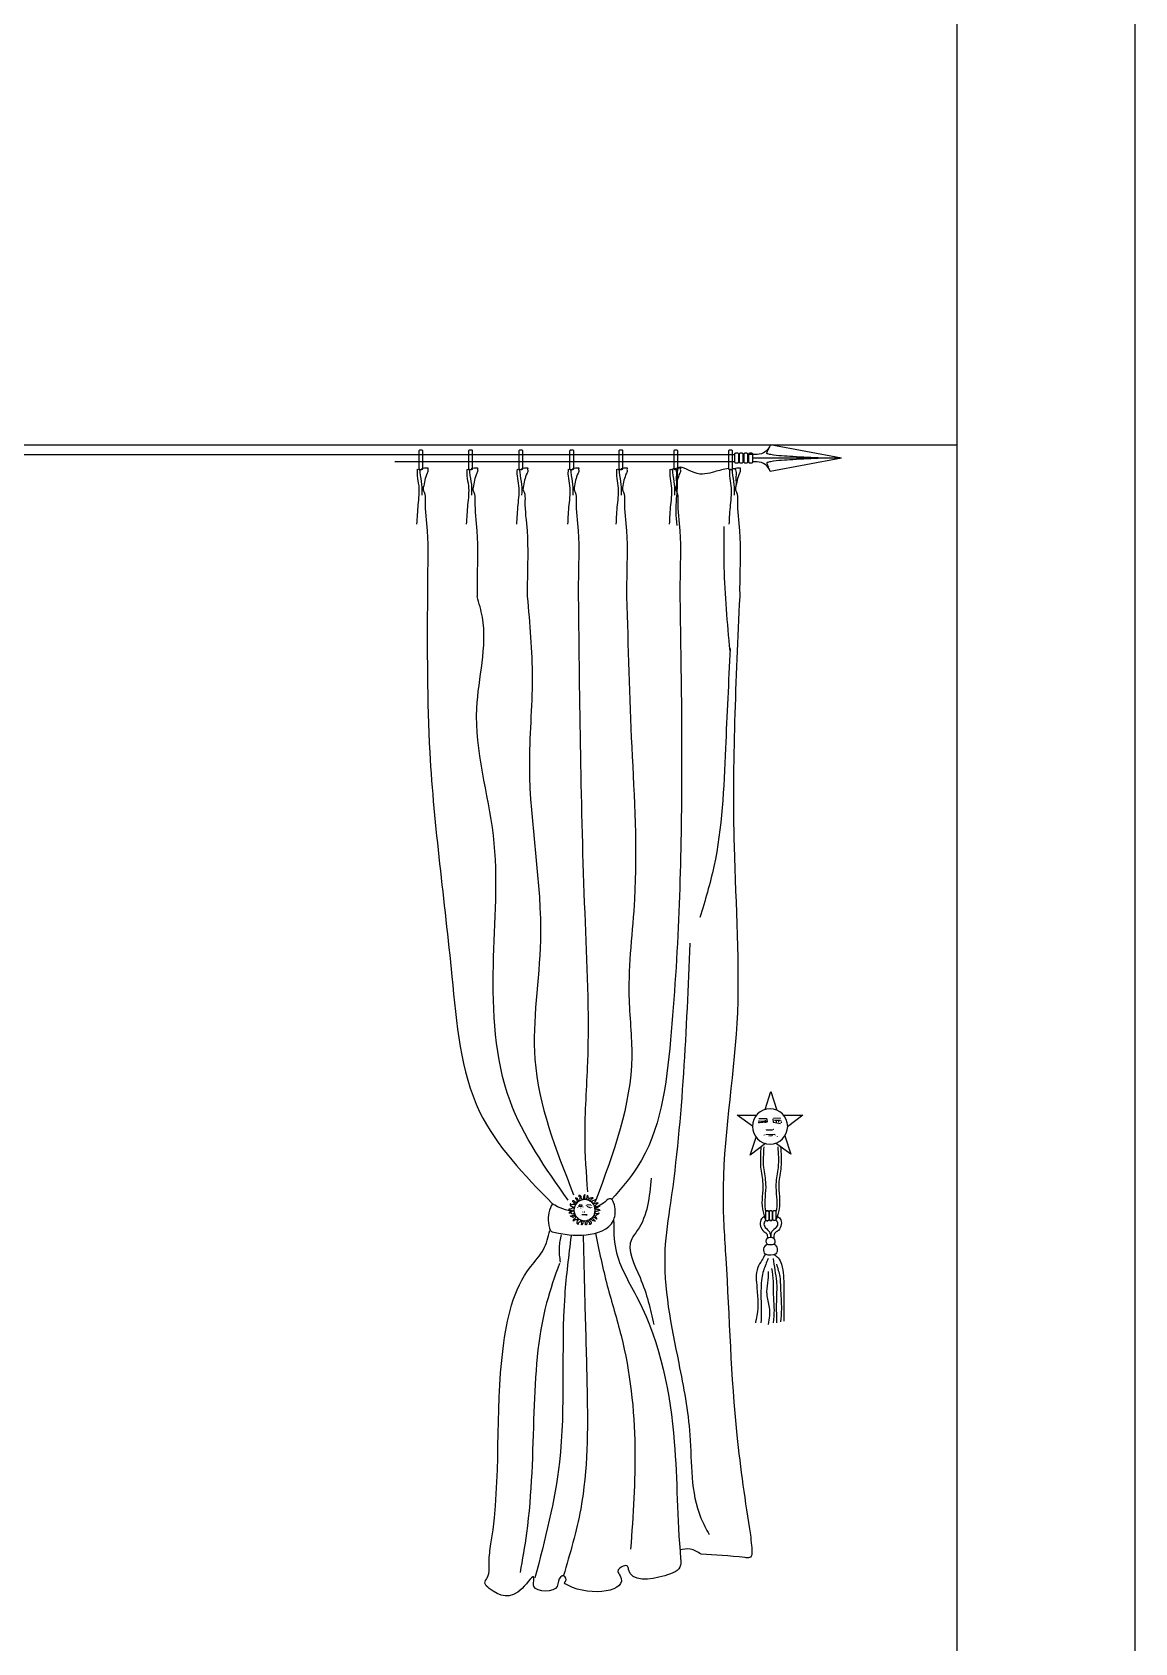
# Model space of a CAD drawing. Header units: inches. Extents: x 9.8 to 52.3, y 14.9 to 39.7.
# Drawn here: x 28.755 to 30.845, y 17.926 to 20.98 of the extents above; entities that cross this region are included whole.
import ezdxf

# ---------------------------------------------------------------- set-up
doc = ezdxf.new("R2010")
doc.units = ezdxf.units.IN
doc.header["$MEASUREMENT"] = 0
doc.layers.add('4', color=4, linetype='Continuous')
doc.layers.add('kadrbm', color=4, linetype='Continuous')

# ---------------------------------------------------------------- blocks, each defined once
blk = doc.blocks.new('kadrbm')
at = {"layer": 'kadrbm', "color": 4}
blk.add_lwpolyline([(0, 0), (0, 24.7972), (21, 24.7972), (21, 0), (0, 0)], close=True, dxfattribs=at)
blk.add_lwpolyline([(20.6631, 0.3257), (20.6631, 24.4603), (0.3369, 24.4603), (0.3369, 0.3257), (20.6631, 0.3257)], dxfattribs=at)

msp = doc.modelspace()

# ---------------------------------------------------------------- linework, layer by layer
at = {"layer": '4'}
msp.add_line((10.1824, 20.1977), (30.5086, 20.1977), dxfattribs=at)
at = {"layer": '4', "extrusion": (7.4983e-33, 1.22461e-16, -1)}
for p, q in [((27.9628, 20.1796), (30.0868, 20.1796)), ((30.0868, 20.1657), (29.443, 20.1657)), ((30.0954, 20.1657), (30.0947, 20.1657)), ((30.1042, 20.1657), (30.1032, 20.1657)), ((30.1294, 20.1796), (30.112, 20.1796)), ((30.1135, 20.1657), (30.112, 20.1657)), ((30.1325, 18.92), (30.1325, 18.9195)), ((30.1477, 18.9195), (30.1325, 18.92)), ((30.1325, 18.9148), (30.1325, 18.9158)), ((30.1325, 18.9158), (30.1482, 18.9153)), ((30.1482, 18.9132), (30.1325, 18.9122)), ((30.1325, 18.9122), (30.1325, 18.9132)), ((30.1335, 18.9116), (30.1335, 18.9122)), ((30.1346, 18.9163), (30.1346, 18.9169)), ((30.1367, 18.921), (30.1367, 18.9205)), ((30.1382, 18.9153), (30.1382, 18.9132)), ((30.1424, 18.9205), (30.1424, 18.921)), ((30.1445, 18.9174), (30.1445, 18.9169)), ((30.145, 18.9132), (30.145, 18.9122)), ((30.1466, 18.9195), (30.1466, 18.92)), ((30.1477, 18.9195), (30.1487, 18.9137)), ((30.1592, 18.9195), (30.1597, 18.9137)), ((30.1602, 18.9132), (30.1738, 18.9111)), ((30.1738, 18.921), (30.1608, 18.9205)), ((30.1738, 18.9169), (30.1623, 18.9169)), ((30.1644, 18.9216), (30.1644, 18.921)), ((30.1665, 18.9132), (30.1665, 18.9153)), ((30.1702, 18.921), (30.1702, 18.9216)), ((30.1702, 18.9153), (30.1702, 18.9132)), ((30.1738, 18.9205), (30.1738, 18.921)), ((30.1759, 18.9148), (30.1759, 18.9158)), ((30.1759, 18.9122), (30.1759, 18.9132)), ((30.1421, 18.8883), (30.1421, 18.8881)), ((30.1426, 18.8886), (30.1423, 18.8886)), ((30.1431, 18.8894), (30.1431, 18.8891)), ((30.163, 18.8901), (30.146, 18.8897)), ((30.1465, 18.8997), (30.1464, 18.8997)), ((30.147, 18.8995), (30.147, 18.8989)), ((30.1473, 18.8989), (30.1473, 18.8985)), ((30.1588, 18.8982), (30.1475, 18.8985)), ((30.1509, 18.8873), (30.1509, 18.8875)), ((30.1578, 18.8878), (30.1516, 18.8868)), ((30.1524, 18.8982), (30.1524, 18.8984)), ((30.1524, 18.8904), (30.1524, 18.8901)), ((30.1544, 18.8896), (30.1544, 18.8892)), ((30.1565, 18.8873), (30.1565, 18.8871)), ((30.1575, 18.8982), (30.1575, 18.8984)), ((30.1584, 18.8886), (30.1584, 18.8884)), ((30.1601, 18.8995), (30.1601, 18.8989)), ((30.1602, 18.9002), (30.1604, 18.9002)), ((30.1624, 18.8901), (30.1624, 18.8899)), ((30.164, 18.8894), (30.164, 18.8891)), ((30.1674, 18.886), (30.1676, 18.886)), ((30.1676, 18.886), (30.1676, 18.8857)), ((29.791, 18.7539), (29.7979, 18.7539)), ((29.7913, 18.7561), (29.7913, 18.7557)), ((29.7976, 18.7561), (29.7922, 18.7564)), ((29.7957, 18.7561), (29.7957, 18.7564)), ((29.7976, 18.7557), (29.7976, 18.7561)), ((29.7994, 18.7526), (29.7994, 18.752)), ((29.8057, 18.7554), (29.8057, 18.7551)), ((29.8145, 18.7564), (29.8067, 18.7561)), ((29.807, 18.7532), (29.807, 18.7529)), ((29.8145, 18.7504), (29.8073, 18.7535)), ((29.8089, 18.7567), (29.8089, 18.7564)), ((29.8104, 18.7529), (29.8104, 18.7532)), ((29.8155, 18.7554), (29.8155, 18.7561)), ((29.7894, 18.7517), (29.7894, 18.752)), ((29.7948, 18.7361), (29.7948, 18.736)), ((29.795, 18.7507), (29.795, 18.7504)), ((29.8076, 18.7377), (29.7974, 18.7378)), ((29.7986, 18.7431), (29.7986, 18.7429)), ((29.801, 18.7428), (29.801, 18.7427)), ((29.8027, 18.7426), (29.8019, 18.7426)), ((29.8021, 18.7374), (29.8021, 18.7375)), ((29.8032, 18.743), (29.8032, 18.7428)), ((29.8052, 18.7368), (29.8052, 18.7367)), ((29.8086, 18.7374), (29.8086, 18.7372)), ((29.8161, 18.7517), (29.8161, 18.752))]:
    msp.add_line(p, q, dxfattribs=at)
at = {"layer": '4', "extrusion": (0, 0, -1)}
for points in [[(-30.2895, 20.1726), (-30.1545, 20.1977, 0.327549), (-30.1294, 20.1796)], [(-30.2895, 20.1726), (-30.1545, 20.1475, -0.327549), (-30.1294, 20.1656), (-30.1213, 20.1656)]]:
    msp.add_lwpolyline(points, format="xyb", dxfattribs=at)
for points in [[(-29.4961, 20.1857, -0.414214), (-29.4941, 20.1877), (-29.4903, 20.1877, -0.414214), (-29.4883, 20.1857), (-29.4883, 20.1533, -0.414214), (-29.4903, 20.1513), (-29.4941, 20.1513, -0.414214), (-29.4961, 20.1533)], [(-29.5903, 20.1857, -0.414214), (-29.5883, 20.1877), (-29.5845, 20.1877, -0.414214), (-29.5825, 20.1857), (-29.5825, 20.1533, -0.414214), (-29.5845, 20.1513), (-29.5883, 20.1513, -0.414214), (-29.5903, 20.1533)], [(-29.6854, 20.1857, -0.414214), (-29.6834, 20.1877), (-29.6796, 20.1877, -0.414214), (-29.6776, 20.1857), (-29.6776, 20.1533, -0.414214), (-29.6796, 20.1513), (-29.6834, 20.1513, -0.414214), (-29.6854, 20.1533)], [(-29.782, 20.1857, -0.414214), (-29.78, 20.1877), (-29.7762, 20.1877, -0.414214), (-29.7742, 20.1857), (-29.7742, 20.1533, -0.414214), (-29.7762, 20.1513), (-29.78, 20.1513, -0.414214), (-29.782, 20.1533)], [(-29.8753, 20.1857, -0.414214), (-29.8733, 20.1877), (-29.8695, 20.1877, -0.414214), (-29.8675, 20.1857), (-29.8675, 20.1533, -0.414214), (-29.8695, 20.1513), (-29.8733, 20.1513, -0.414214), (-29.8753, 20.1533)], [(-29.9792, 20.1857, -0.414214), (-29.9772, 20.1877), (-29.9734, 20.1877, -0.414214), (-29.9714, 20.1857), (-29.9714, 20.1533, -0.414214), (-29.9734, 20.1513), (-29.9772, 20.1513, -0.414214), (-29.9792, 20.1533)], [(-30.083, 20.1857, -0.414214), (-30.081, 20.1877), (-30.0772, 20.1877, -0.414214), (-30.0752, 20.1857), (-30.0752, 20.1533, -0.414214), (-30.0772, 20.1513), (-30.081, 20.1513, -0.414214), (-30.083, 20.1533)], [(-30.0927, 20.1818), (-30.0888, 20.1818, -0.414214), (-30.0868, 20.1798), (-30.0868, 20.1657, -0.414214), (-30.0888, 20.1637), (-30.0927, 20.1637, -0.414214), (-30.0947, 20.1657), (-30.0947, 20.1798, -0.414214)], [(-30.1012, 20.1818), (-30.0974, 20.1818, -0.414214), (-30.0954, 20.1798), (-30.0954, 20.1657, -0.414214), (-30.0974, 20.1637), (-30.1012, 20.1637, -0.414214), (-30.1032, 20.1657), (-30.1032, 20.1798, -0.414214)], [(-30.11, 20.1818), (-30.1062, 20.1818, -0.414214), (-30.1042, 20.1798), (-30.1042, 20.1657, -0.414214), (-30.1062, 20.1637), (-30.11, 20.1637, -0.414214), (-30.112, 20.1657), (-30.112, 20.1798, -0.414214)], [(-30.1193, 20.1818), (-30.1155, 20.1818, -0.414214), (-30.1135, 20.1798), (-30.1135, 20.1657, -0.414214), (-30.1155, 20.1637), (-30.1193, 20.1637, -0.414214), (-30.1213, 20.1657), (-30.1213, 20.1798, -0.414214)], [(-30.1521, 18.729), (-30.1521, 18.7424, -0.414214), (-30.1497, 18.7448), (-30.1477, 18.7448, -0.414214), (-30.1453, 18.7424), (-30.1453, 18.729, -0.414214), (-30.1477, 18.7266), (-30.1497, 18.7266, -0.414214)], [(-30.1522, 18.7293), (-30.1522, 18.7428, -0.414214), (-30.1498, 18.7452), (-30.1479, 18.7452, -0.414214), (-30.1455, 18.7428), (-30.1455, 18.7293, -0.414214), (-30.1479, 18.7269), (-30.1498, 18.7269, -0.414214)], [(-30.1587, 18.7297), (-30.1587, 18.7431, -0.414214), (-30.1563, 18.7455), (-30.1544, 18.7455, -0.414214), (-30.152, 18.7431), (-30.152, 18.7297, -0.414214), (-30.1544, 18.7273), (-30.1563, 18.7273, -0.414214)], [(-30.1589, 18.7292), (-30.1589, 18.7426, -0.414214), (-30.1565, 18.745), (-30.1546, 18.745, -0.414214), (-30.1522, 18.7426), (-30.1522, 18.7292, -0.414214), (-30.1546, 18.7268), (-30.1565, 18.7268, -0.414214)], [(-30.1658, 18.7297), (-30.1658, 18.7431, -0.414214), (-30.1634, 18.7455), (-30.1614, 18.7455, -0.414214), (-30.159, 18.7431), (-30.159, 18.7297, -0.414214), (-30.1614, 18.7273), (-30.1634, 18.7273, -0.414214)]]:
    msp.add_lwpolyline(points, format="xyb", close=True, dxfattribs=at)
for points in [[(-30.2895, 20.1726), (-30.1213, 20.1726)], [(-30.1446, 18.9375), (-30.1555, 18.9713)], [(-30.1555, 18.9713), (-30.1667, 18.9363)], [(-30.1205, 18.9057), (-30.0916, 18.9268), (-30.1282, 18.9268)], [(-30.1797, 18.9268), (-30.2163, 18.9268), (-30.1874, 18.9049)], [(-30.1455, 18.873), (-30.1166, 18.851), (-30.1275, 18.8848)], [(-30.1822, 18.8875), (-30.1934, 18.8525), (-30.1645, 18.8736)]]:
    msp.add_lwpolyline(points, dxfattribs=at)
at = {"layer": '4', "extrusion": (7.4983e-33, 1.22461e-16, -1)}
for centre, radius in [((-30.154, 18.9054), 0.0335), ((-29.8025, 18.7466), 0.0201)]:
    msp.add_circle(centre, radius, dxfattribs=at)
for centre, radius, start, end in [((-29.7889, 18.8284), 0.0843, 274.2938, 304.3105), ((-29.7889, 18.8284), 0.0843, 226.4562, 246.7539), ((-30.155, 18.6873), 0.00828, 321.4833, 218.5182), ((-30.155, 18.6712), 0.0127, 318.532, 59.8427), ((-30.1545, 18.6838), 0.0228, 241.9574, 293.2263), ((-30.155, 18.6712), 0.0127, 120.6575, 216.6517)]:
    msp.add_arc(centre, radius, start, end, dxfattribs=at)
at = {"layer": '4'}
for points in [[(30.2521, 20.1726), (30.197, 20.1755), (30.1556, 20.1793), (30.15, 20.1806), (30.1481, 20.1817), (30.1483, 20.1841), (30.1516, 20.1895)], [(30.0752, 20.1533), (30.049, 20.1469), (30.0101, 20.1451), (29.9792, 20.1528), (29.9781, 20.1469), (29.9781, 20.1348), (29.9764, 20.0959), (29.9755, 20.0709), (29.9772, 20.045)], [(30.2521, 20.1726), (30.197, 20.1697), (30.1556, 20.1659), (30.15, 20.1646), (30.1481, 20.1635), (30.1483, 20.1611), (30.1516, 20.1557)], [(29.4852, 20.1513), (29.4852, 20.1389), (29.488, 20.1203), (29.4866, 20.0842), (29.4841, 20.0474)], [(29.4852, 20.1513), (29.489, 20.1513), (29.4904, 20.1462), (29.4936, 20.1228), (29.494, 20.1024)], [(29.4934, 20.1532), (29.4992, 20.1543), (29.5024, 20.1543), (29.5059, 20.1536), (29.5052, 20.1526), (29.5055, 20.1501), (29.5041, 20.1441), (29.4968, 20.1168), (29.4964, 20.1137), (29.4985, 20.108), (29.5003, 20.0916), (29.5041, 20.0348), (29.5045, 19.9344), (29.5045, 19.9103)], [(29.5794, 20.1513), (29.5794, 20.1389), (29.5822, 20.1203), (29.5808, 20.0842), (29.5783, 20.0474)], [(29.5794, 20.1513), (29.5832, 20.1513), (29.5846, 20.1462), (29.5878, 20.1228), (29.5882, 20.1024)], [(29.5876, 20.1532), (29.5934, 20.1543), (29.5966, 20.1543), (29.6001, 20.1536), (29.5994, 20.1526), (29.5997, 20.1501), (29.5983, 20.1441), (29.591, 20.1168), (29.5906, 20.1137), (29.5927, 20.108), (29.5945, 20.0916), (29.5983, 20.0348), (29.5987, 19.9344), (29.5987, 19.9103)], [(29.6744, 20.1513), (29.6745, 20.1389), (29.6773, 20.1203), (29.6759, 20.0842), (29.6734, 20.0474)], [(29.6744, 20.1513), (29.6783, 20.1513), (29.6797, 20.1462), (29.6829, 20.1228), (29.6832, 20.1024)], [(29.6827, 20.1532), (29.6885, 20.1543), (29.6916, 20.1543), (29.6951, 20.1536), (29.6944, 20.1526), (29.6948, 20.1501), (29.6934, 20.1441), (29.686, 20.1168), (29.6857, 20.1137), (29.6878, 20.108), (29.6895, 20.0916), (29.6934, 20.0348), (29.6938, 19.9344), (29.6938, 19.9103)], [(29.7712, 20.1513), (29.7712, 20.1389), (29.7741, 20.1203), (29.7727, 20.0842), (29.7702, 20.0474)], [(29.7712, 20.1513), (29.7751, 20.1513), (29.7765, 20.1462), (29.7797, 20.1228), (29.78, 20.1024)], [(29.7795, 20.1532), (29.7853, 20.1543), (29.7884, 20.1543), (29.7919, 20.1536), (29.7912, 20.1526), (29.7916, 20.1501), (29.7902, 20.1441), (29.7828, 20.1168), (29.7825, 20.1137), (29.7846, 20.108), (29.7863, 20.0916), (29.7902, 20.0348), (29.7906, 19.9344), (29.7906, 19.9103)], [(29.8629, 20.1513), (29.8629, 20.1389), (29.8657, 20.1203), (29.8643, 20.0842), (29.8618, 20.0474)], [(29.8628, 20.1513), (29.8667, 20.1513), (29.8681, 20.1462), (29.8713, 20.1228), (29.8716, 20.1024)], [(29.8711, 20.1532), (29.8769, 20.1543), (29.88, 20.1543), (29.8836, 20.1536), (29.8829, 20.1526), (29.8832, 20.1501), (29.8818, 20.1441), (29.8744, 20.1168), (29.8741, 20.1137), (29.8762, 20.108), (29.8779, 20.0916), (29.8818, 20.0348), (29.8822, 19.9344), (29.8822, 19.9103)], [(29.964, 20.1513), (29.964, 20.1389), (29.9668, 20.1203), (29.9654, 20.0842), (29.9629, 20.0474)], [(29.9639, 20.1513), (29.9678, 20.1513), (29.9692, 20.1462), (29.9724, 20.1228), (29.9727, 20.1024)], [(29.9692, 20.1519), (29.9724, 20.1533), (29.9766, 20.1455), (29.9759, 20.1354), (29.9766, 20.1249), (29.9755, 20.1168)], [(29.9722, 20.1532), (29.978, 20.1543), (29.9812, 20.1543), (29.9847, 20.1536), (29.984, 20.1526), (29.9843, 20.1501), (29.9829, 20.1441), (29.9755, 20.1168), (29.9752, 20.1137), (29.9773, 20.108), (29.9791, 20.0916), (29.9829, 20.0348), (29.9833, 19.9344), (29.9833, 19.9103)], [(30.0772, 20.1513), (30.0772, 20.1389), (30.08, 20.1203), (30.0786, 20.0842), (30.0761, 20.0474)], [(30.0772, 20.1513), (30.081, 20.1513), (30.0825, 20.1462), (30.0856, 20.1228), (30.086, 20.1024)], [(30.0824, 20.1519), (30.0856, 20.1533), (30.0898, 20.1455), (30.0891, 20.1354), (30.0898, 20.1249), (30.0888, 20.1168)], [(30.0854, 20.1532), (30.0912, 20.1543), (30.0944, 20.1543), (30.0979, 20.1536), (30.0972, 20.1526), (30.0975, 20.1501), (30.0961, 20.1441), (30.0888, 20.1168), (30.0884, 20.1137), (30.0905, 20.108), (30.0923, 20.0916), (30.0961, 20.0348), (30.0965, 19.9344), (30.0965, 19.9103)], [(30.0666, 20.0433), (30.0666, 19.9658), (30.0777, 19.8071)], [(29.5045, 19.9103), (29.5091, 19.6143), (29.551, 19.1899), (29.6035, 18.9331), (29.7414, 18.7588)], [(29.7713, 18.7654), (29.6611, 18.9541), (29.6297, 19.2108), (29.6297, 19.4571), (29.5982, 19.6982), (29.6087, 19.8711), (29.5987, 19.9103)], [(29.6938, 19.9103), (29.7031, 19.7558), (29.6978, 19.5881), (29.7188, 19.258), (29.7083, 19.0327), (29.7817, 18.7759)], [(29.7906, 19.9103), (29.8027, 19.3104), (29.808, 19.0274), (29.8027, 18.886), (29.808, 18.7811)], [(29.8822, 19.9103), (29.8919, 19.6248), (29.8971, 19.3366), (29.8866, 19.1532), (29.8919, 19.0379), (29.8237, 18.7654)], [(29.9833, 19.9103), (29.9863, 19.5514), (29.9653, 19.0694), (29.9024, 18.8283), (29.8538, 18.767)], [(30.0784, 19.8116), (30.0696, 19.6225), (30.0476, 19.3983), (30.0212, 19.3015)], [(30.002, 19.2528), (29.9653, 18.7602), (29.9548, 18.6711), (29.981, 18.4563), (30.002, 18.32), (30.023, 18.1628), (30.0387, 18.1314)], [(29.9286, 18.8073), (29.9024, 18.7078), (29.8919, 18.6921), (29.9076, 18.6187), (29.9338, 18.5296)], [(29.7414, 18.7588), (29.7376, 18.7508), (29.736, 18.7125), (29.7398, 18.7061), (29.7419, 18.7055), (29.8053, 18.6997), (29.857, 18.7268), (29.8586, 18.7311), (29.8576, 18.7609), (29.8522, 18.7679), (29.8469, 18.7673)], [(29.8576, 18.7283), (29.8616, 18.6719), (29.904, 18.5772), (29.9725, 18.3072), (29.9846, 18.0856), (29.9846, 18.0735), (29.9544, 18.0533), (29.8858, 18.0654), (29.8838, 18.0715), (29.8757, 18.0715), (29.8657, 18.0614), (29.8697, 18.0533), (29.7709, 18.0352), (29.7648, 18.0413), (29.7669, 18.0433), (29.7628, 18.0533), (29.7528, 18.0433), (29.7507, 18.0332), (29.7064, 18.0332), (29.7064, 18.0473), (29.7064, 18.0493), (29.6842, 18.0292), (29.6217, 18.0292), (29.6136, 18.0392), (29.6177, 18.0493), (29.6217, 18.0836), (29.6257, 18.1178), (29.6479, 18.4845), (29.7003, 18.6396), (29.7245, 18.6719), (29.7366, 18.7081)], [(30.1457, 18.7355), (30.1381, 18.7303), (30.1406, 18.7081), (30.1477, 18.7017), (30.1489, 18.693)], [(30.165, 18.7283), (30.1684, 18.722), (30.1657, 18.7141), (30.1575, 18.706), (30.1553, 18.6953)], [(30.1658, 18.7359), (30.1732, 18.7304), (30.1699, 18.7083), (30.1626, 18.7022), (30.1612, 18.6935)], [(29.7769, 18.698), (29.7648, 18.5852), (29.7548, 18.2689), (29.7084, 18.0493)], [(29.7568, 18.6477), (29.7548, 18.6759), (29.7588, 18.7001)], [(29.7998, 18.6993), (29.8032, 18.559), (29.8072, 18.4059), (29.7951, 18.1803), (29.7624, 18.0535)], [(29.8231, 18.7028), (29.8455, 18.6034), (29.8717, 18.5087), (29.8979, 18.2971), (29.8898, 18.1037)], [(30.1446, 18.6624), (30.1385, 18.6516), (30.1308, 18.6377), (30.1292, 18.5992), (30.1277, 18.5392), (30.1262, 18.533)], [(30.1616, 18.6624), (30.1693, 18.6562), (30.1755, 18.6439), (30.1801, 18.6008), (30.1801, 18.5361)], [(29.7548, 18.6457), (29.7306, 18.5711), (29.7064, 18.3636), (29.6923, 18.1339), (29.6802, 18.0594)], [(30.1508, 18.6547), (30.1416, 18.6316), (30.1385, 18.6177), (30.1369, 18.5792), (30.1369, 18.533)], [(30.157, 18.6362), (30.1601, 18.6116), (30.1601, 18.59), (30.1616, 18.5577), (30.1601, 18.533)], [(30.1601, 18.6547), (30.1631, 18.6331), (30.1662, 18.6116), (30.1662, 18.5792), (30.1662, 18.533)], [(30.1662, 18.6439), (30.1724, 18.6208), (30.1739, 18.5992), (30.1755, 18.5592), (30.1739, 18.5346)], [(30.1508, 18.63), (30.1493, 18.6085), (30.1477, 18.5869), (30.1524, 18.5623), (30.1508, 18.5299)], [(30.0235, 18.0941), (30.0028, 18.1037), (29.9832, 18.1022)]]:
    msp.add_spline(points, degree=3, dxfattribs=at)
for points, knots in [([(30.0965, 19.9103), (30.0892, 19.7523), (30.0766, 19.4826), (30.1058, 19.1018), (30.0572, 18.8426), (30.0759, 18.5819), (30.0813, 18.3676), (30.1069, 18.1937), (30.1169, 18.1308)], [0, 0, 0, 0, 474.222372, 809.631559, 1140.799191, 1256.201205, 1592.224717, 1783.240328, 1783.240328, 1783.240328, 1783.240328]), ([(30.1369, 18.8675), (30.136, 18.8544), (30.1342, 18.8306), (30.1437, 18.7916), (30.1351, 18.7569), (30.1434, 18.735), (30.1455, 18.7281)], [0, 0, 0, 0, 65.216018, 118.485042, 198.314487, 234.09531, 234.09531, 234.09531, 234.09531]), ([(30.1423, 18.8668), (30.1414, 18.8537), (30.1396, 18.8299), (30.1491, 18.7909), (30.142, 18.7622), (30.1456, 18.7453), (30.1459, 18.744)], [0, 0, 0, 0, 65.216018, 118.485042, 198.314487, 205.297597, 205.297597, 205.297597, 205.297597]), ([(30.1687, 18.8668), (30.1696, 18.8537), (30.1714, 18.8299), (30.1619, 18.7909), (30.169, 18.7622), (30.1655, 18.7454), (30.1652, 18.7442)], [0, 0, 0, 0, 65.216018, 118.485042, 198.314487, 205.033627, 205.033627, 205.033627, 205.033627]), ([(30.1741, 18.8675), (30.175, 18.8544), (30.1768, 18.8306), (30.1673, 18.7916), (30.1758, 18.7571), (30.1677, 18.7353), (30.1657, 18.7286)], [0, 0, 0, 0, 65.216018, 118.485042, 198.314487, 233.263315, 233.263315, 233.263315, 233.263315]), ([(29.8222, 18.7544), (29.8227, 18.7553), (29.8237, 18.7568), (29.8253, 18.7585), (29.8297, 18.7609), (29.8264, 18.7602), (29.824, 18.76), (29.8214, 18.759), (29.818, 18.7563), (29.8212, 18.7626), (29.8237, 18.7635), (29.8246, 18.7688), (29.8223, 18.7652), (29.8195, 18.7654), (29.8174, 18.7637), (29.8151, 18.7623), (29.8128, 18.7643), (29.8151, 18.7669), (29.8162, 18.7691), (29.8198, 18.7689), (29.8169, 18.7703), (29.815, 18.7688), (29.8108, 18.7698), (29.8106, 18.7654), (29.8086, 18.7664), (29.8099, 18.7681), (29.8094, 18.7708), (29.809, 18.773), (29.8074, 18.7756), (29.8073, 18.7719), (29.8066, 18.7702), (29.8061, 18.7675), (29.8028, 18.7663), (29.8035, 18.7716), (29.8027, 18.774), (29.8044, 18.7771), (29.8009, 18.7743), (29.8006, 18.7716), (29.8, 18.7687), (29.7999, 18.7667), (29.7981, 18.7658), (29.797, 18.7677), (29.7959, 18.7696), (29.7966, 18.7722), (29.7949, 18.774), (29.7932, 18.7742), (29.7918, 18.7746), (29.7907, 18.7733), (29.7925, 18.773), (29.7935, 18.7713), (29.7933, 18.7688), (29.7929, 18.7668), (29.7936, 18.7652), (29.7926, 18.7645), (29.7911, 18.7651), (29.7895, 18.767), (29.7887, 18.77), (29.7845, 18.7697), (29.786, 18.7676), (29.788, 18.7665), (29.788, 18.7637), (29.7883, 18.762), (29.7882, 18.76), (29.7855, 18.7607), (29.7842, 18.7628), (29.7822, 18.7643), (29.7788, 18.7645), (29.7796, 18.7628), (29.7818, 18.7632), (29.7818, 18.7592), (29.7845, 18.759), (29.7853, 18.7575), (29.7838, 18.7563), (29.7814, 18.7582), (29.7789, 18.7564), (29.7766, 18.7569), (29.7752, 18.7597), (29.7751, 18.7575), (29.7751, 18.7558), (29.7774, 18.7538), (29.7798, 18.7527), (29.7835, 18.7525), (29.7825, 18.75), (29.7802, 18.7512), (29.7778, 18.7499), (29.776, 18.7478), (29.7721, 18.7492), (29.7734, 18.747), (29.7752, 18.7457), (29.7779, 18.7462), (29.7803, 18.7465), (29.781, 18.7461)], [2.361413, 2.361413, 2.361413, 2.361413, 6.985416, 11.536861, 17.159934, 18.845169, 24.643917, 30.620421, 33.300635, 41.473782, 46.874424, 51.92577, 55.803953, 60.026922, 65.258216, 69.253083, 71.785606, 77.446345, 82.175292, 85.310004, 87.441334, 92.497045, 98.339627, 103.628348, 105.017723, 106.300188, 112.2722, 117.770044, 119.819037, 122.996076, 128.600942, 132.760103, 134.796194, 143.401942, 147.68807, 150.700328, 154.274163, 160.686492, 166.950537, 168.164749, 170.828911, 173.861026, 177.488443, 182.018965, 185.560291, 188.50815, 190.414813, 192.275262, 193.87376, 197.259279, 201.307288, 206.069656, 207.753436, 208.944714, 211.141944, 215.019823, 221.429515, 225.309174, 227.22937, 231.609093, 236.465942, 239.333283, 241.528719, 244.161174, 249.722758, 253.890888, 258.239949, 259.305037, 261.270276, 267.481255, 271.776675, 273.05914, 274.406747, 279.698508, 284.611606, 287.626033, 291.331955, 293.015735, 295.645857, 300.870402, 306.003611, 311.013445, 312.827154, 315.93462, 320.984306, 325.35857, 329.886892, 332.017071, 334.733559, 340.930213, 345.119744, 345.119744, 345.119744, 345.119744]), ([(29.8222, 18.7544), (29.8232, 18.7541), (29.8249, 18.7536), (29.8272, 18.7535), (29.832, 18.7546), (29.8292, 18.7529), (29.8272, 18.7515), (29.8247, 18.7504), (29.8203, 18.7502), (29.8269, 18.7477), (29.8294, 18.7487), (29.8337, 18.7453), (29.8295, 18.7465), (29.8276, 18.7445), (29.8249, 18.7444), (29.8223, 18.7438), (29.8219, 18.7408), (29.8253, 18.7404), (29.8276, 18.7395), (29.8301, 18.7421), (29.8289, 18.7391), (29.8265, 18.7389), (29.8241, 18.7354), (29.821, 18.7385), (29.8201, 18.7364), (29.8222, 18.736), (29.8237, 18.7337), (29.8248, 18.7318), (29.8255, 18.7288), (29.8229, 18.7314), (29.8212, 18.7322), (29.8191, 18.7339), (29.8158, 18.7326), (29.8199, 18.7291), (29.8209, 18.7268), (29.8242, 18.7256), (29.8198, 18.7254), (29.8177, 18.7272), (29.8154, 18.7289), (29.8139, 18.7304), (29.812, 18.7298), (29.8125, 18.7276), (29.8129, 18.7255), (29.8152, 18.7241), (29.8151, 18.7215), (29.8139, 18.7203), (29.8132, 18.7191), (29.8115, 18.7193), (29.8127, 18.7207), (29.8123, 18.7226), (29.8104, 18.7243), (29.8088, 18.7256), (29.8082, 18.7273), (29.807, 18.7271), (29.8063, 18.7257), (29.8065, 18.7231), (29.8078, 18.7204), (29.8045, 18.7178), (29.8042, 18.7204), (29.8049, 18.7225), (29.8031, 18.7246), (29.8021, 18.7261), (29.8007, 18.7275), (29.7992, 18.7251), (29.7997, 18.7227), (29.7992, 18.7202), (29.7968, 18.7178), (29.7962, 18.7196), (29.7981, 18.7208), (29.7955, 18.7238), (29.7973, 18.7257), (29.7969, 18.7274), (29.795, 18.7272), (29.7945, 18.7243), (29.7914, 18.7238), (29.7901, 18.722), (29.7909, 18.7189), (29.7893, 18.7205), (29.7882, 18.7218), (29.7886, 18.7248), (29.7897, 18.7272), (29.7922, 18.7299), (29.7898, 18.731), (29.7889, 18.7286), (29.7862, 18.7279), (29.7835, 18.7283), (29.7816, 18.7247), (29.7811, 18.7272), (29.7815, 18.7293), (29.784, 18.7308), (29.7866, 18.7327), (29.7857, 18.7354), (29.7827, 18.7351), (29.781, 18.7323), (29.7784, 18.7336), (29.7749, 18.7356), (29.7783, 18.7363), (29.7805, 18.736), (29.7823, 18.7375), (29.7844, 18.7389), (29.7827, 18.7407), (29.7809, 18.7392), (29.7781, 18.7388), (29.7768, 18.742), (29.7751, 18.7408), (29.773, 18.7407), (29.7741, 18.7428), (29.7754, 18.7441), (29.7777, 18.7432), (29.7791, 18.7451), (29.7803, 18.7458), (29.7809, 18.7461), (29.781, 18.7461)], [2.361413, 2.361413, 2.361413, 2.361413, 6.985416, 11.536861, 17.159934, 18.845169, 24.643917, 30.620421, 33.300635, 41.473782, 46.874424, 51.92577, 55.803953, 60.026922, 65.258216, 69.253083, 71.785606, 77.446345, 82.175292, 85.310004, 87.441334, 92.497045, 98.339627, 103.628348, 105.017723, 106.300188, 112.2722, 117.770044, 119.819037, 122.996076, 128.600942, 132.760103, 134.796194, 143.401942, 147.68807, 150.700328, 154.274163, 160.686492, 166.950537, 168.164749, 170.828911, 173.861026, 177.488443, 182.018965, 185.560291, 188.50815, 190.414813, 192.275262, 193.87376, 197.259279, 201.307288, 206.069656, 207.753436, 208.944714, 211.141944, 215.019823, 221.429515, 225.309174, 227.22937, 231.609093, 236.465942, 239.333283, 241.528719, 244.161174, 249.722758, 253.890888, 258.239949, 259.305037, 261.270276, 267.481255, 271.776675, 273.05914, 274.406747, 279.698508, 284.611606, 287.626033, 291.331955, 293.015735, 295.645857, 300.870402, 306.003611, 311.013445, 312.827154, 315.93462, 320.984306, 325.35857, 329.886892, 332.017071, 334.733559, 340.930213, 345.985928, 348.773325, 352.314957, 358.07938, 361.919774, 366.971117, 369.850458, 374.615569, 378.495229, 381.865703, 384.246886, 387.344801, 392.073745, 396.366495, 399.352179, 401.373591, 403.826855, 407.409772, 410.441887, 414.024804, 417.395278, 417.613374, 417.613374, 417.613374, 417.613374]), ([(30.1462, 18.7279), (30.1446, 18.726), (30.1412, 18.7217), (30.1449, 18.712), (30.1543, 18.7067), (30.1547, 18.6992), (30.1548, 18.6956)], [0, 0, 0, 0, 11.983742, 25.890488, 45.041436, 61.711079, 61.711079, 61.711079, 61.711079]), ([(30.1615, 18.6822), (30.1594, 18.6814), (30.1549, 18.6798), (30.1507, 18.6812), (30.1484, 18.6823)], [0, 0, 0, 0, 10.807293, 22.913421, 22.913421, 22.913421, 22.913421]), ([(30.1169, 18.1308), (30.1175, 18.1242), (30.1191, 18.1074), (30.1217, 18.0859), (30.0786, 18.0911), (30.0497, 18.0927), (30.0235, 18.0941)], [1785.039383, 1785.039383, 1785.039383, 1785.039383, 1800.416422, 1823.756558, 1832.286333, 1915.696978, 1915.696978, 1915.696978, 1915.696978])]:
    msp.add_open_spline(points, degree=3, knots=knots, dxfattribs=at)
for points in [[(29.7836, 18.7399), (29.7836, 18.7398), (29.7837, 18.7397), (29.7837, 18.7396)], [(29.7879, 18.7328), (29.788, 18.7328), (29.7881, 18.7327), (29.7882, 18.7327)]]:
    msp.add_open_spline(points, degree=3, dxfattribs=at)

# ---------------------------------------------------------------- block references
at = {"layer": 'kadrbm'}
msp.add_blockref('kadrbm', (9.8455, 14.8721), dxfattribs=at)

doc.saveas('drawing.dxf')
